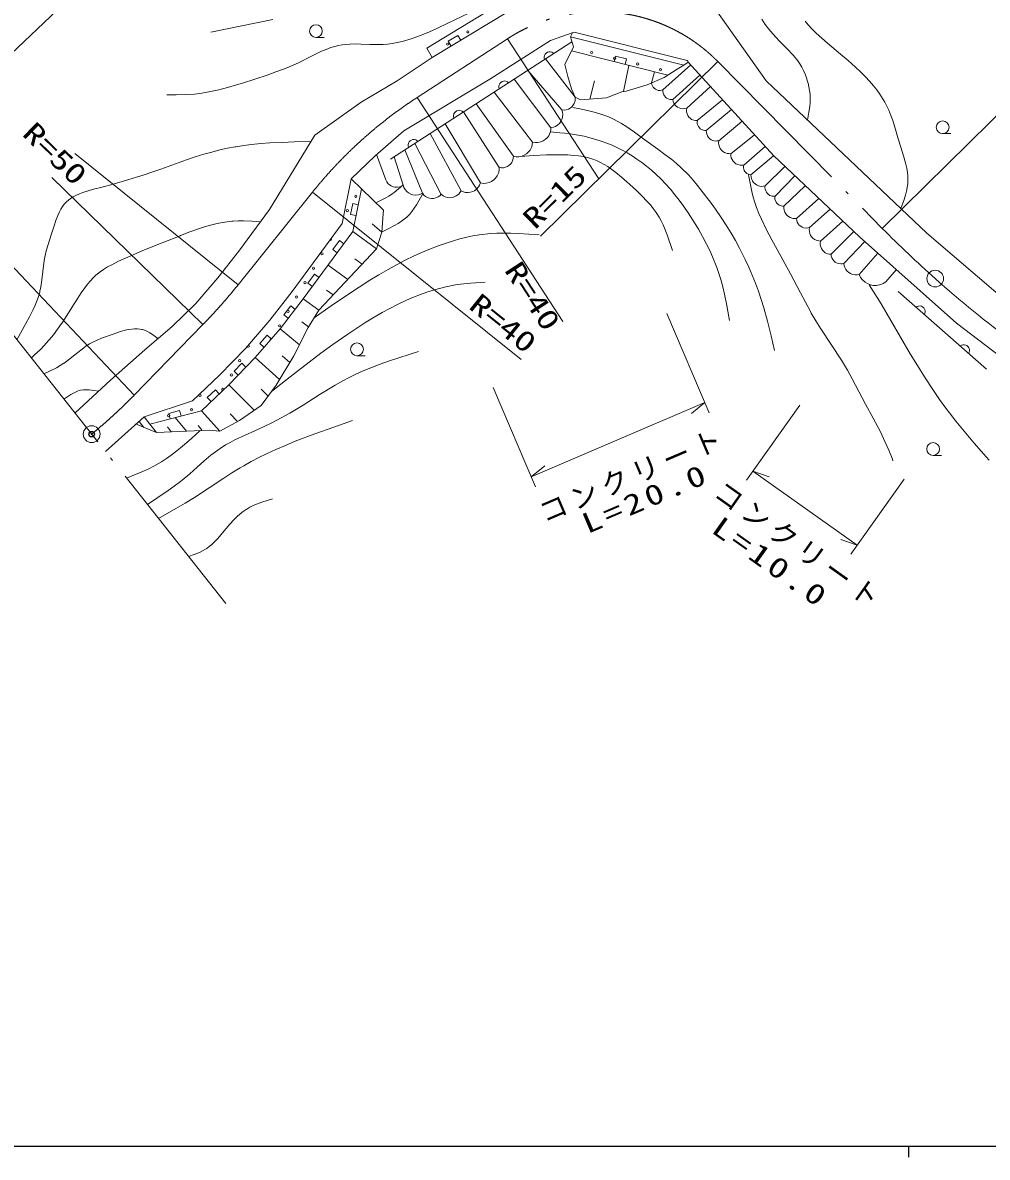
# Model space of a CAD drawing. Units: millimetres, scale not verified. Extents: x 40000 to 680000, y 20000 to 380000.
# Drawn here: x 88480 to 175058, y 204000 to 305873 of the extents above; entities that cross this region are included whole.
import ezdxf
from ezdxf.enums import TextEntityAlignment as Align

# ---------------------------------------------------------------- set-up
doc = ezdxf.new("R2010")
doc.units = ezdxf.units.MM
doc.header["$LTSCALE"] = 1000
doc.header["$PDMODE"] = 32
doc.header["$PDSIZE"] = 500
doc.linetypes.add('USER1', pattern=[18.5, 14.557377, -1.819672, 0.303279, -1.819672])
doc.linetypes.add('USER2', pattern=[1.875, 1.5, -0.375])
for name, color, linetype, lineweight in [('M-BGD', 7, 'Continuous', 13), ('M-BMK', 2, 'USER1', 13), ('M-BMK-SRVR', 3, 'Continuous', 13), ('M-STR-HTXT', 7, 'Continuous', 13), ('M-TTL-BAND', 7, 'Continuous', 25)]:
    doc.layers.add(name, color=color, linetype=linetype, lineweight=lineweight)
doc.layers.add('M-OTRS', color=6, linetype='Continuous')
doc.styles.add('ＭＳ ゴシック', font='')
doc.styles.get('ＭＳ ゴシック').set_extended_font_data('MS Gothic')

msp = doc.modelspace()

# ---------------------------------------------------------------- linework, layer by layer
at = {"layer": 'M-BGD'}
for p, q in [((137976, 305026), (135844, 304261)), ((137818, 304969), (137642, 304594)), ((148115, 302489), (137976, 305026)), ((114799, 304546), (115545, 304546)), ((137777, 304145), (121507, 293632)), ((135844, 304261), (130404, 300794)), ((137143, 302130), (137906, 303713)), ((147808, 302051), (137642, 304594)), ((137906, 303713), (137642, 304594)), ((138073, 299195), (135402, 302619)), ((146392, 301168), (137725, 303337)), ((136878, 298043), (133819, 301587)), ((137143, 302130), (137422, 301031)), ((142415, 299699), (142895, 302043)), ((145940, 299831), (148443, 302082)), ((146061, 300953), (147210, 301700)), ((147808, 302051), (147210, 301700)), ((148222, 302332), (147808, 302051)), ((155890, 293914), (148222, 302332)), ((130404, 300794), (122691, 296150)), ((135896, 296446), (132607, 300804)), ((137725, 299925), (137422, 301031)), ((139798, 300659), (139385, 299008)), ((144542, 300298), (146061, 300953)), ((145181, 301471), (144929, 300464)), ((146839, 298986), (149265, 301150)), ((155221, 300663), (169641, 286974)), ((134242, 295157), (130803, 299638)), ((138073, 299195), (137725, 299925)), ((142249, 299677), (140883, 299141)), ((142658, 299732), (142249, 299677)), ((144542, 300298), (142658, 299732)), ((148078, 298196), (150225, 300132)), ((132529, 293887), (129176, 298587)), ((138539, 298933), (138073, 299195)), ((140883, 299141), (138539, 298933)), ((149032, 297079), (151299, 298953)), ((131259, 292886), (128042, 297855)), ((149835, 296194), (152097, 298078)), ((129566, 291481), (126394, 296790)), ((150952, 295268), (153042, 297040)), ((110641, 289111), (114706, 295775)), ((122691, 296150), (120121, 293928)), ((127834, 290789), (125055, 295925)), ((152028, 294110), (154160, 295813)), ((171052, 295911), (171798, 295911)), ((124370, 290558), (122778, 294453)), ((126044, 290461), (123675, 295033)), ((153213, 293089), (155114, 294765)), ((120121, 293928), (117949, 291860)), ((121079, 291770), (120241, 294032)), ((122619, 291289), (121808, 293827)), ((153839, 292217), (155874, 293931)), ((163597, 286634), (155890, 293914)), ((155100, 291208), (156890, 292969)), ((117154, 287835), (117949, 291860)), ((156004, 290304), (157796, 292113)), ((118121, 287122), (118879, 290957)), ((118879, 290957), (120867, 289026)), ((156795, 289401), (158722, 291239)), ((157924, 288299), (159943, 290086)), ((120729, 287066), (120832, 288701)), ((120867, 289026), (120832, 288701)), ((159111, 287480), (160962, 289123)), ((112662, 281742), (117154, 287835)), ((119833, 287825), (120729, 287066)), ((160099, 286266), (162092, 288056)), ((113666, 281078), (118121, 287122)), ((118121, 287122), (120231, 285566)), ((120729, 287066), (120231, 285566)), ((161031, 285080), (163086, 287116)), ((172285, 278888), (163597, 286634)), ((120231, 285566), (115064, 280047)), ((162189, 284261), (164052, 286228)), ((118286, 284668), (118939, 284187)), ((163545, 283272), (165232, 285176)), ((115894, 284100), (117648, 282807)), ((165945, 282594), (166891, 283697)), ((115759, 281867), (116356, 281427)), ((175001, 274772), (167046, 281746)), ((115064, 280047), (113666, 281078)), ((115064, 280047), (114105, 278502)), ((111576, 278393), (113320, 276962)), ((112808, 275958), (114105, 278502)), ((113545, 279016), (114138, 278555)), ((109351, 275819), (111540, 273824)), ((111245, 273327), (112808, 275958)), ((111770, 275976), (112463, 275377)), ((118482, 275975), (119228, 275975)), ((104515, 271034), (106995, 273364)), ((106995, 273364), (109262, 271072)), ((111245, 273327), (109886, 271502)), ((109876, 272957), (110514, 272345)), ((99397, 270483), (103718, 271932)), ((104515, 271034), (99900, 269837)), ((106163, 269186), (104515, 271034)), ((109886, 271502), (107938, 270161)), ((99397, 270483), (95913, 267359)), ((98947, 270079), (99367, 269539)), ((102171, 270426), (103187, 269207)), ((106163, 269186), (107938, 270161)), ((107105, 270762), (107761, 270063)), ((100483, 269088), (98602, 269848)), ((99900, 269837), (100483, 269088)), ((100483, 269088), (105214, 269296)), ((101464, 269586), (101819, 269147)), ((104221, 269699), (104591, 269269)), ((105214, 269296), (106163, 269186)), ((170196, 267020), (170943, 267020))]:
    msp.add_line(p, q, dxfattribs=at)
at = {"layer": 'M-BGD', "linetype": 'USER2'}
for p, q in [((118879, 290957), (117949, 291860)), ((99900, 269837), (99397, 270483))]:
    msp.add_line(p, q, dxfattribs=at)
at = {"layer": 'M-BGD'}
for points in [[(125234, 302738), (133772, 307938), (135431, 308654), (136599, 309785), (140143, 313291), (143762, 315326), (145910, 315854), (146853, 315666), (147908, 314573), (149265, 309107), (155221, 300663)], [(125234, 302738), (124759, 303588), (133213, 308767), (133772, 307938)], [(101420, 299399), (102261, 299395), (103101, 299412), (103886, 299463), (104390, 299523), (104902, 299603), (105491, 299718), (106085, 299855), (106871, 300062), (107662, 300291), (108209, 300456), (109318, 300802), (110427, 301168), (111207, 301446), (111981, 301742), (113237, 302282), (114274, 302805), (115314, 303307), (115719, 303478), (116138, 303632), (116485, 303739), (116837, 303826), (117145, 303883), (117494, 303928), (117847, 303952), (118343, 303961), (118843, 303950), (119649, 303916), (120466, 303903), (120828, 303915), (121236, 303950), (121652, 304005), (122095, 304086), (122533, 304187), (123358, 304427), (123848, 304596), (124333, 304783), (124985, 305062), (125639, 305365), (126624, 305837), (130403, 307630)], [(105362, 305025), (110940, 306174)], [(154816, 306176), (155135, 305718), (155453, 305296), (155794, 304878), (156408, 304203), (157035, 303572), (157653, 302922), (158041, 302442), (158227, 302171), (158401, 301879), (158558, 301577), (158701, 301256), (158826, 300927), (158935, 300582), (158970, 300456), (159050, 300115), (159109, 299770), (159146, 299444), (159162, 299116), (159162, 299047), (159151, 298699), (159119, 298352), (159044, 297837), (158947, 297313), (158916, 297155)], [(158710, 306005), (158991, 305673), (159335, 305302), (159696, 304941), (160192, 304481), (160706, 304032), (161896, 303036), (162562, 302472), (163218, 301889), (163676, 301458), (164124, 301009), (164484, 300621), (164834, 300214), (165129, 299842), (165407, 299459), (165861, 298733), (166047, 298379), (166219, 298006), (166404, 297550), (166572, 297083), (166827, 296279), (167070, 295450), (167296, 294683), (167529, 293927), (167741, 293173), (167825, 292802), (167888, 292431), (167921, 292129), (167934, 291818), (167932, 291681), (167912, 291390), (167871, 291089), (167800, 290739), (167707, 290381), (167533, 289829), (167335, 289267), (167307, 289190)], [(127796, 304298), (127536, 304725), (126682, 304205), (126942, 303778)], [(114706, 295775), (118850, 298735), (122077, 300664), (125234, 302738)], [(135323, 302559), (135294, 302677), (135292, 302792), (135312, 302936), (135372, 303046), (135452, 303139), (135582, 303223), (135699, 303258), (135824, 303267), (135966, 303227), (136069, 303178), (136163, 303102)], [(142543, 302131), (142665, 302616), (141695, 302859), (141573, 302374)], [(131256, 299931), (131227, 300049), (131224, 300164), (131245, 300308), (131304, 300418), (131384, 300511), (131514, 300595), (131632, 300630), (131757, 300639), (131898, 300599), (132002, 300550), (132096, 300474)], [(145937, 299832), (145815, 299800), (145698, 299782), (145517, 299796), (145383, 299841), (145277, 299897), (145168, 299980), (145083, 300075), (145001, 300197), (144955, 300321), (144931, 300463)], [(146837, 298988), (146706, 298980), (146584, 298985), (146403, 299036), (146277, 299108), (146180, 299186), (146085, 299292), (146019, 299406), (145960, 299546), (145938, 299680), (145942, 299829)], [(138070, 299192), (138073, 299016), (138058, 298852), (137977, 298613), (137871, 298448), (137761, 298323), (137612, 298203), (137455, 298121), (137262, 298051), (137080, 298031), (136881, 298046)], [(148075, 298198), (147924, 298159), (147780, 298138), (147557, 298158), (147393, 298215), (147263, 298285), (147128, 298388), (147025, 298506), (146925, 298657), (146870, 298810), (146842, 298984)], [(127188, 297303), (127159, 297421), (127157, 297536), (127177, 297680), (127237, 297790), (127317, 297883), (127447, 297967), (127564, 298001), (127689, 298011), (127831, 297971), (127934, 297922), (128028, 297846)], [(136875, 298039), (136928, 297847), (136958, 297664), (136937, 297379), (136869, 297169), (136782, 297002), (136654, 296828), (136505, 296694), (136315, 296563), (136121, 296489), (135899, 296450)], [(155962, 276446), (155660, 277752), (155336, 279062), (154996, 280286), (154763, 281031), (154511, 281771), (154244, 282494), (153958, 283211), (153657, 283910), (153338, 284601), (152816, 285637), (152446, 286311), (152059, 286976), (151624, 287681), (151171, 288376), (150657, 289127), (150125, 289867), (150066, 289948), (149569, 290604), (149058, 291247), (148652, 291728), (148225, 292202), (147588, 292847), (147172, 293217), (146736, 293579), (146129, 294048), (145500, 294510), (144120, 295498), (143379, 296039), (142622, 296568), (142235, 296814), (141831, 297046), (141568, 297182), (141200, 297352), (140815, 297506), (140365, 297663), (139907, 297801), (139286, 297962), (138646, 298107), (137851, 298273)], [(149029, 297082), (148874, 297089), (148729, 297111), (148523, 297195), (148382, 297297), (148279, 297402), (148180, 297540), (148116, 297683), (148064, 297856), (148056, 298018), (148081, 298193)], [(149833, 296196), (149706, 296198), (149589, 296212), (149418, 296276), (149301, 296355), (149214, 296438), (149131, 296548), (149075, 296663), (149029, 296802), (149018, 296934), (149034, 297077)], [(135892, 296443), (135872, 296221), (135832, 296017), (135699, 295727), (135544, 295533), (135388, 295392), (135185, 295260), (134977, 295178), (134726, 295115), (134494, 295114), (134246, 295160)], [(135845, 296068), (136681, 295998), (137515, 295909), (137802, 295869), (138336, 295781), (138877, 295672), (139395, 295547), (139918, 295399), (140415, 295239), (140916, 295056), (141390, 294862), (141865, 294645), (142286, 294432), (142733, 294185), (143170, 293920), (143614, 293627), (144046, 293318), (144483, 292980), (144908, 292626), (145335, 292243), (145756, 291839), (146177, 291406), (146582, 290960), (146622, 290914), (147025, 290426), (147412, 289928), (147817, 289370), (148206, 288800), (148628, 288145), (149033, 287477), (149124, 287322), (149501, 286661), (149859, 285990), (150140, 285426), (150406, 284846), (150784, 283903), (150967, 283366), (151134, 282814), (151309, 282159), (151467, 281489), (151676, 280479), (151868, 279453), (151924, 279146)], [(150949, 295270), (150796, 295251), (150653, 295248), (150437, 295295), (150283, 295370), (150164, 295455), (150045, 295572), (149959, 295701), (149879, 295861), (149844, 296017), (149838, 296192)], [(87955, 277406), (88760, 278851), (89097, 279471), (89420, 280109), (89608, 280520), (89779, 280945), (89903, 281302), (90007, 281664), (90031, 281760), (90111, 282149), (90172, 282542), (90398, 284535), (90486, 284960), (90593, 285381), (91067, 286909), (91264, 287557), (91483, 288208), (91619, 288551), (91771, 288880), (91907, 289131), (92064, 289377), (92207, 289567), (92371, 289751), (92405, 289784), (92581, 289943), (92779, 290092), (93006, 290237), (93256, 290372), (93564, 290512), (93886, 290636), (94348, 290786), (94822, 290919), (95480, 291088), (96610, 291385), (97704, 291692), (99292, 292192), (100079, 292448), (100870, 292727), (103170, 293562), (103950, 293821), (104736, 294061), (105460, 294262), (106188, 294443), (106871, 294593), (107558, 294723), (107617, 294733), (108317, 294841), (109029, 294931), (109843, 295012), (110670, 295073), (111759, 295130), (112850, 295167), (114355, 295200)], [(123121, 294675), (123092, 294793), (123089, 294908), (123110, 295052), (123169, 295162), (123249, 295255), (123379, 295339), (123497, 295373), (123622, 295383), (123763, 295343), (123867, 295294), (123961, 295218)], [(134237, 295154), (134212, 294929), (134166, 294722), (134023, 294431), (133861, 294238), (133700, 294098), (133490, 293969), (133276, 293890), (133020, 293833), (132785, 293837), (132533, 293890)], [(152025, 294113), (151858, 294114), (151702, 294131), (151475, 294212), (151320, 294315), (151203, 294423), (151091, 294567), (151016, 294718), (150953, 294902), (150937, 295076), (150955, 295265)], [(132526, 293884), (132511, 293713), (132481, 293556), (132380, 293332), (132261, 293182), (132142, 293072), (131985, 292970), (131825, 292905), (131632, 292856), (131454, 292854), (131262, 292889)], [(133169, 293863), (134329, 293939), (135503, 293996), (136860, 294011), (137408, 293995), (137954, 293958), (138375, 293911), (138790, 293845), (139140, 293769), (139483, 293675), (139734, 293590), (140044, 293466), (140345, 293323), (140674, 293144), (140994, 292946), (141365, 292690), (141726, 292416), (142213, 292015), (142698, 291590), (142980, 291336), (143561, 290802), (144123, 290258), (144479, 289889), (144817, 289508), (145079, 289184), (145330, 288842), (145606, 288412), (145797, 288068), (145970, 287713), (146159, 287275), (146334, 286817), (146795, 285414)], [(153210, 293091), (153045, 293074), (152890, 293073), (152658, 293128), (152494, 293213), (152368, 293306), (152242, 293436), (152151, 293576), (152069, 293750), (152034, 293919), (152031, 294108)], [(131255, 292883), (131241, 292649), (131205, 292434), (131075, 292126), (130919, 291918), (130760, 291765), (130551, 291620), (130335, 291527), (130075, 291453), (129832, 291445), (129570, 291485)], [(153838, 292219), (153725, 292234), (153621, 292259), (153476, 292332), (153380, 292415), (153310, 292498), (153247, 292604), (153209, 292713), (153182, 292842), (153186, 292961), (153214, 293087)], [(122615, 291290), (122466, 291206), (122319, 291142), (122078, 291099), (121888, 291112), (121730, 291148), (121558, 291219), (121415, 291315), (121265, 291446), (121163, 291592), (121083, 291769)], [(129561, 291480), (129489, 291295), (129404, 291131), (129219, 290916), (129039, 290789), (128871, 290706), (128665, 290644), (128467, 290625), (128237, 290634), (128039, 290690), (127838, 290790)], [(153633, 292227), (153766, 291479), (153921, 290727), (154054, 290196), (154195, 289728), (154355, 289266), (154560, 288745), (154787, 288221), (155243, 287272), (155708, 286387), (156190, 285513), (157399, 283333), (158278, 281629), (159178, 279929), (159257, 279790), (159680, 279090), (160126, 278392), (161058, 276984), (161973, 275566), (162057, 275430), (162499, 274671), (162924, 273902), (164138, 271615), (164810, 270374), (165463, 269126), (165872, 268270), (166211, 267482), (166535, 266675), (166590, 266536)], [(155097, 291211), (154927, 291186), (154767, 291180), (154526, 291228), (154354, 291309), (154220, 291401), (154085, 291529), (153986, 291671), (153895, 291847), (153853, 292020), (153843, 292215)], [(122606, 291293), (122224, 290955), (121830, 290634), (121646, 290499), (121338, 290299), (121020, 290116), (120181, 289693)], [(120731, 287098), (121296, 287366), (121846, 287649), (122166, 287834), (122481, 288040), (122725, 288222), (122955, 288418), (123011, 288471), (123216, 288682), (123412, 288914), (123631, 289209), (123836, 289518), (124428, 290554)], [(124366, 290559), (124182, 290477), (124003, 290418), (123716, 290394), (123494, 290430), (123313, 290490), (123119, 290591), (122962, 290719), (122801, 290889), (122698, 291071), (122623, 291287)], [(126040, 290462), (125911, 290339), (125779, 290237), (125547, 290133), (125351, 290098), (125183, 290095), (124992, 290123), (124823, 290183), (124639, 290278), (124499, 290399), (124374, 290557)], [(127829, 290788), (127725, 290625), (127612, 290484), (127393, 290315), (127196, 290228), (127020, 290182), (126811, 290162), (126618, 290183), (126400, 290235), (126221, 290327), (126049, 290462)], [(156002, 290307), (155866, 290302), (155740, 290311), (155554, 290370), (155425, 290449), (155328, 290533), (155233, 290646), (155168, 290765), (155111, 290912), (155093, 291052), (155102, 291206)], [(118597, 289530), (118107, 289627), (117913, 288646), (118403, 288549)], [(156793, 289403), (156665, 289407), (156547, 289424), (156377, 289490), (156261, 289572), (156176, 289657), (156094, 289769), (156040, 289885), (155996, 290026), (155988, 290159), (156006, 290302)], [(157922, 288302), (157754, 288294), (157598, 288304), (157368, 288373), (157208, 288469), (157087, 288570), (156968, 288708), (156885, 288855), (156813, 289036), (156789, 289208), (156798, 289398)], [(110641, 289111), (107879, 285365), (106008, 282961), (104027, 280669), (101893, 278603)], [(109811, 287987), (109050, 288039), (108291, 288072), (107824, 288073), (107358, 288054), (107249, 288046), (106825, 288001), (106403, 287937), (105934, 287844), (105459, 287728), (104899, 287568), (104343, 287389), (103496, 287086), (102658, 286764), (102602, 286742), (101003, 286111), (99418, 285464), (97721, 284736), (97093, 284449), (96466, 284140), (96096, 283938), (95731, 283714), (95445, 283518), (95165, 283300), (95046, 283198), (94795, 282962), (94557, 282710), (94295, 282399), (94046, 282072), (93730, 281617), (93424, 281140), (93107, 280623), (92598, 279808), (92076, 279008), (91970, 278851), (91612, 278346), (91232, 277843), (90897, 277432), (90540, 277026), (90465, 276946), (90034, 276504), (89582, 276070), (89255, 275764)], [(159108, 287482), (158958, 287450), (158816, 287434), (158598, 287462), (158439, 287523), (158315, 287596), (158187, 287702), (158090, 287822), (157997, 287973), (157949, 288125), (157927, 288297)], [(160097, 286269), (159931, 286280), (159778, 286307), (159559, 286402), (159412, 286514), (159304, 286628), (159203, 286778), (159138, 286932), (159087, 287118), (159083, 287291), (159113, 287477)], [(114644, 279371), (116171, 280441), (117709, 281494), (118668, 282128), (119638, 282745), (120457, 283244), (121286, 283725), (122090, 284167), (122808, 284540), (123544, 284899), (124227, 285210), (124927, 285507), (125862, 285868), (126498, 286089), (127140, 286290), (127730, 286456), (128334, 286604), (128893, 286721), (129464, 286820), (130484, 286940), (131040, 286975), (131608, 286989), (132296, 286983), (132985, 286957), (134847, 286829)], [(117304, 286013), (116902, 286310), (116308, 285505), (116711, 285208)], [(161029, 285083), (160869, 285096), (160722, 285125), (160513, 285220), (160374, 285330), (160271, 285442), (160176, 285588), (160116, 285737), (160071, 285917), (160069, 286084), (160101, 286263)], [(169641, 286974), (176444, 281137), (182884, 276039)], [(162186, 284263), (162039, 284232), (161899, 284219), (161685, 284248), (161529, 284310), (161407, 284384), (161282, 284489), (161188, 284608), (161099, 284758), (161053, 284908), (161034, 285078)], [(163541, 283275), (163366, 283241), (163200, 283227), (162948, 283266), (162765, 283342), (162622, 283431), (162476, 283558), (162367, 283700), (162264, 283879), (162212, 284057), (162192, 284258)], [(115076, 282992), (114674, 283288), (114081, 282483), (114483, 282187)], [(165939, 282596), (165713, 282459), (165488, 282354), (165117, 282277), (164822, 282289), (164577, 282339), (164308, 282441), (164082, 282583), (163846, 282779), (163682, 283000), (163551, 283270)], [(110816, 272751), (112492, 274080), (114187, 275399), (115239, 276194), (116311, 276979), (117653, 277918), (118460, 278456), (119286, 278983), (120013, 279424), (120750, 279847), (121428, 280214), (122115, 280563), (122941, 280950), (123558, 281216), (124183, 281464), (124759, 281671), (125350, 281863), (125898, 282020), (126451, 282157), (127489, 282355), (128072, 282432), (128667, 282489), (130003, 282577)], [(164470, 282346), (165524, 280633), (168143, 276153), (168779, 275102), (169433, 274062), (170234, 272842), (170783, 272044), (171347, 271258), (171651, 270849), (172228, 270109), (172820, 269381), (173880, 268131), (174963, 266885), (175225, 266583)], [(112662, 281742), (110648, 279154), (108464, 276627), (106151, 274217), (103718, 271932)], [(106995, 273364), (109351, 275819), (111576, 278393), (113666, 281078)], [(112928, 280130), (112534, 280437), (111920, 279648), (112314, 279341)], [(168659, 280332), (168765, 280392), (168874, 280426), (169018, 280446), (169140, 280419), (169252, 280368), (169368, 280266), (169434, 280162), (169477, 280044), (169477, 279897), (169458, 279784), (169411, 279673)], [(90371, 274355), (90946, 274617), (91510, 274896), (91850, 275084), (92179, 275291), (92204, 275307), (92551, 275559), (92896, 275834), (93419, 276271), (93959, 276694), (94177, 276845), (94477, 277031), (94787, 277200), (95170, 277382), (95565, 277547), (96684, 277949), (97175, 278110), (97670, 278252), (97973, 278319), (98282, 278368), (98529, 278387), (98772, 278386), (98982, 278366), (99188, 278326), (99225, 278317), (99425, 278251), (99630, 278163), (99882, 278026), (100130, 277869), (100619, 277520)], [(101893, 278603), (99439, 276498), (96371, 273773), (93166, 270827)], [(180207, 272855), (178923, 273833), (172285, 278888)], [(110791, 277484), (110413, 277811), (109758, 277055), (110137, 276728)], [(99668, 262619), (100604, 263230), (101529, 263858), (102088, 264260), (102636, 264679), (102800, 264811), (103474, 265380), (104137, 265966), (104748, 266504), (105376, 267030), (105785, 267347), (106204, 267648), (106688, 267958), (107102, 268191), (107528, 268408), (109380, 269243), (110150, 269606), (110910, 269986), (111687, 270397), (112454, 270826), (113647, 271538), (115076, 272445), (116521, 273339), (117206, 273726), (117781, 274024), (118373, 274309), (119046, 274609), (119729, 274890), (120560, 275209), (121401, 275509), (123992, 276358)], [(172636, 276845), (172742, 276905), (172852, 276939), (172996, 276959), (173118, 276932), (173229, 276881), (173346, 276779), (173411, 276675), (173454, 276557), (173455, 276410), (173436, 276297), (173388, 276186)], [(108519, 274952), (108158, 275298), (107466, 274577), (107827, 274231)], [(95303, 272791), (94872, 272861), (94446, 272909), (94197, 272919), (93942, 272908), (93675, 272867), (93472, 272810), (93272, 272734), (93033, 272618), (92790, 272477), (92185, 272065)], [(106119, 272541), (105777, 272906), (105048, 272221), (105391, 271856)], [(102691, 270561), (102566, 271045), (101598, 270794), (101723, 270310)], [(118094, 270141), (116401, 269562), (114714, 268964), (112938, 268287), (112058, 267925), (111186, 267545), (110423, 267192), (109669, 266821), (108987, 266463), (108315, 266088), (108014, 265912), (107266, 265452), (106528, 264975), (103900, 263247), (103064, 262738), (102218, 262246), (100657, 261371)], [(104411, 269261), (103623, 268548), (102825, 267853), (102329, 267445), (101814, 267049), (101377, 266736), (100930, 266441), (100262, 266051), (99802, 265816), (99332, 265599), (97799, 264978)], [(103376, 257939), (103861, 258116), (104344, 258314), (104621, 258447), (104894, 258601), (105001, 258670), (105231, 258837), (105450, 259020), (105708, 259266), (105961, 259537), (106739, 260466), (107077, 260860), (107434, 261246), (107713, 261519), (108004, 261776), (108260, 261977), (108535, 262167), (108593, 262204), (108874, 262366), (109175, 262515), (109550, 262675), (109945, 262822), (110910, 263131)]]:
    msp.add_lwpolyline(points, dxfattribs=at)
for centre, radius in [((114799, 305120), 574), ((128431, 305048), 100), ((126619, 303945), 100), ((139557, 303198), 100), ((141615, 302683), 100), ((143673, 302169), 100), ((145730, 301654), 100), ((171052, 296485), 574), ((118380, 290292), 100), ((117620, 288999), 100), ((115339, 285120), 100), ((114578, 283827), 100), ((113818, 282534), 100), ((113057, 281241), 100), ((112297, 279948), 100), ((111537, 278655), 100), ((118482, 276549), 574), ((107962, 275536), 100), ((107202, 274243), 100), ((104388, 272418), 100), ((103628, 271125), 100), ((101574, 270592), 100), ((170196, 267594), 574)]:
    msp.add_circle(centre, radius, dxfattribs=at)
for centre, radius, start, end in [((199993, 337523), 62600, 214.03162, 214.20583), ((116099, 286413), 100, 236.55872, 50.64205), ((110776, 277362), 100, 92.70803, 185.58993), ((108723, 276829), 100, 189.3062, 88.99175), ((106442, 272950), 100, 352.36888, 274.05866)]:
    msp.add_arc(centre, radius, start, end, dxfattribs=at)
at = {"layer": 'M-BMK'}
for p, q in [((123884, 299157), (132005, 304437)), ((150864, 302391), (165636, 287404)), ((74691, 294149), (107024, 253334)), ((114494, 290661), (107819, 282345)), ((98497, 272440), (104660, 278773))]:
    msp.add_line(p, q, dxfattribs=at)
for centre, radius, start, end in [((140181, 291861), 15000, 44.58689, 123.03098), ((145688, 265622), 40000, 123.03098, 141.24632), ((68827, 313644), 50000, 315.77949, 321.24632), ((62831, 307482), 50000, 309.55172, 315.506)]:
    msp.add_arc(centre, radius, start, end, dxfattribs=at)
at = {"layer": 'M-BMK', "linetype": 'Continuous'}
for start, end in [(224.58689, 228.34001), (228.34001, 233.5098)]:
    msp.add_arc((236855, 357603), 100000, start, end, dxfattribs=at)
at = {"layer": 'M-BMK-SRVR'}
for centre in [(170384, 282893), (94670, 268929)]:
    msp.add_circle(centre, 750, dxfattribs=at)
at = {"layer": 'M-OTRS'}
msp.add_point((94670, 268929), dxfattribs=at)
at = {"layer": 'M-STR-HTXT'}
for p, q in [((76119, 292346), (121836, 335734)), ((165636, 287404), (183290, 304806)), ((132005, 304437), (140181, 291861)), ((150864, 302391), (134960, 286715)), ((123884, 299157), (136953, 279056)), ((107819, 282345), (93145, 294124)), ((104660, 278773), (91104, 291965)), ((114494, 290661), (133216, 275633)), ((98497, 272440), (82016, 289835)), ((146294, 279773), (150106, 270839)), ((130707, 273124), (134518, 264189)), ((134126, 265109), (149713, 271759)), ((149713, 271759), (148503, 270773)), ((158228, 271546), (153432, 264790)), ((134126, 265109), (135336, 266094)), ((154010, 265605), (163377, 258956)), ((154010, 265605), (155483, 265089)), ((167594, 264896), (162798, 258140)), ((163377, 258956), (161904, 259473))]:
    msp.add_line(p, q, dxfattribs=at)
at = {"layer": 'M-TTL-BAND'}
for p, q in [((40000, 205000), (579000, 205000)), ((168000, 205000), (168000, 204000))]:
    msp.add_line(p, q, dxfattribs=at)

# ---------------------------------------------------------------- texts
at = {"layer": 'M-STR-HTXT', "style": 'ＭＳ ゴシック', "width": 1.35}
for s, rotation, p in [('R=50', 315.779, (87949, 295421)), ('R=15', 44.587, (134847, 286829)), ('R=40', 303.031, (131188, 283360)), ('R=40', 321.246, (128057, 279853))]:
    msp.add_text(s, height=1833, rotation=rotation, dxfattribs=at).set_placement(p, align=Align.BOTTOM_LEFT)
at = {"layer": 'M-STR-HTXT', "char_height": 1833, "attachment_point": 7, "style": 'ＭＳ ゴシック'}
for s, insert, rotation in [('\\T1.2;コンクリート', (135360, 260816), 23.103), ('\\T1.2;\\W1.35;L=20.0', (139176, 259922), 23.103), ('\\T1.2;\\W1.35;L=20.0', (139176, 259922), 23.103), ('\\T1.2;コンクリート', (150269, 263261), 324.628), ('\\T1.2;\\W1.35;L=10.0', (150150, 260160), 324.628), ('\\T1.2;\\W1.35;L=10.0', (150150, 260160), 324.628)]:
    msp.add_mtext(s, dxfattribs=dict(at, insert=insert, rotation=rotation))

doc.saveas('drawing.dxf')
